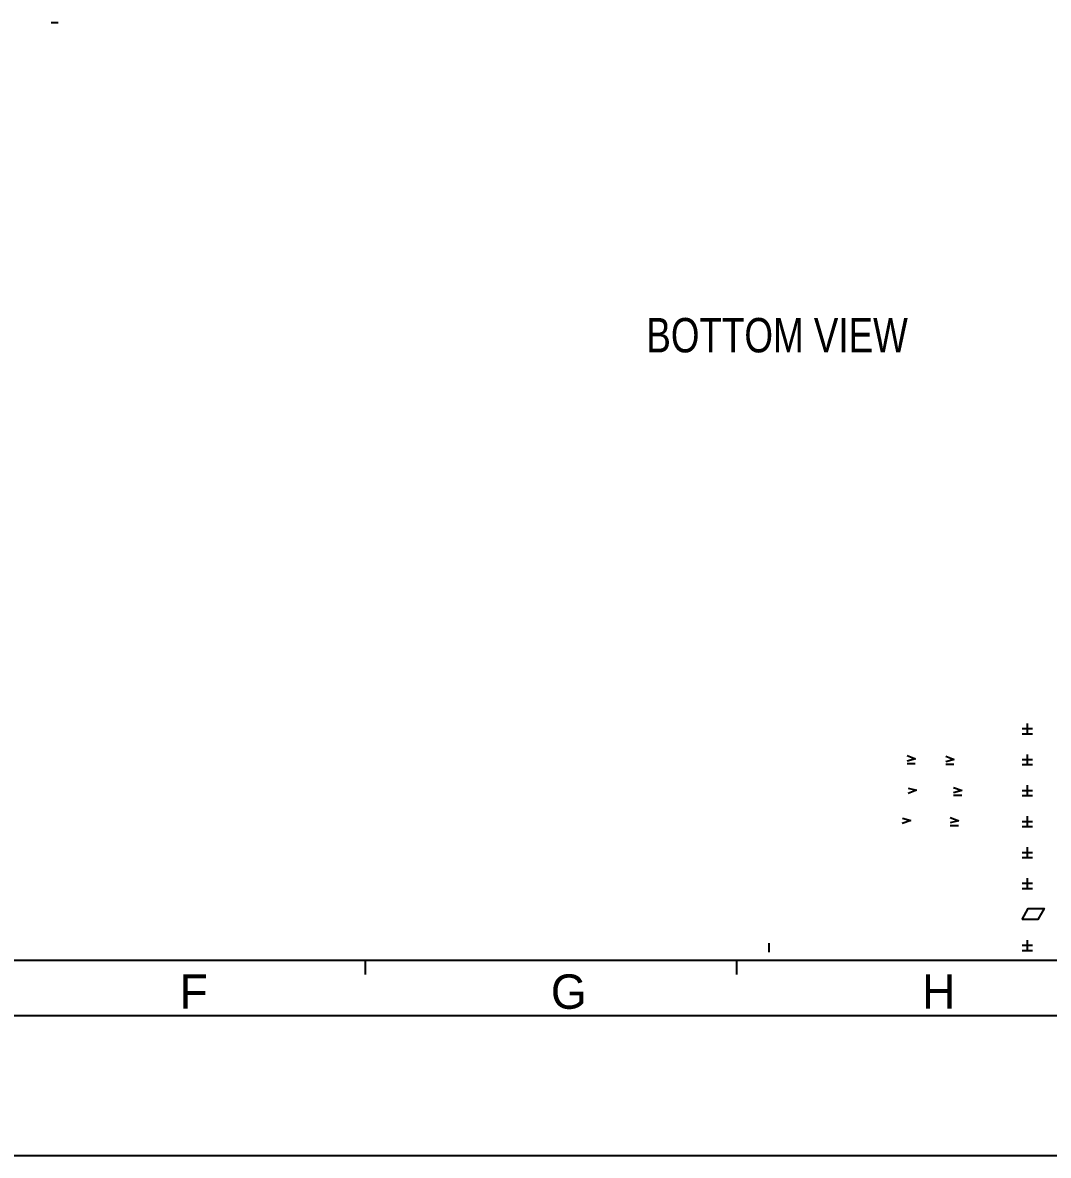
# Model space of a CAD drawing. Header units: millimetres. Extents: x 0 to 594, y 0 to 420.
# Drawn here: x 300.6 to 449.8, y 0 to 164.7 of the extents above; entities that cross this region are included whole.
import ezdxf

# ---------------------------------------------------------------- set-up
doc = ezdxf.new("R2010")
doc.units = ezdxf.units.MM
doc.header["$LTSCALE"] = 32.67
doc.layers.get('0').update_dxf_attribs({"linetype": 'CONTINUOUS'})
doc.styles.get("Standard").update_dxf_attribs({"font": 'txt', "width": 0.8})
doc.styles.add('TEXTSTYLE_2', font='txt')

# ---------------------------------------------------------------- blocks, each defined once
blk = doc.blocks.new('SYM301_BL0', base_point=(436.14, 48.55))
at = {"color": 7, "linetype": 'CONTINUOUS'}
for p, q in [((435.52, 49.12), (436.76, 48.66)), ((436.73, 48.66), (435.52, 48.34)), ((435.52, 47.98), (436.71, 47.98))]:
    blk.add_line(p, q, dxfattribs=at)
blk = doc.blocks.new('SYM301_BL1', base_point=(436.63, 52.94))
at = {"color": 7, "linetype": 'CONTINUOUS'}
for p, q in [((436.01, 53.51), (437.24, 53.05)), ((437.22, 53.05), (436.01, 52.73)), ((436.01, 52.37), (437.2, 52.37))]:
    blk.add_line(p, q, dxfattribs=at)
blk = doc.blocks.new('SYM301_BL2', base_point=(435.48, 57.45))
at = {"color": 7, "linetype": 'CONTINUOUS'}
for p, q in [((434.86, 58.02), (436.1, 57.56)), ((436.07, 57.56), (434.86, 57.24)), ((434.86, 56.88), (436.05, 56.88))]:
    blk.add_line(p, q, dxfattribs=at)
blk = doc.blocks.new('SYM001_BL3', base_point=(429.16, 48.62))
at = {"color": 7, "linetype": 'CONTINUOUS'}
for p, q in [((429.78, 48.69), (428.54, 48.23)), ((428.56, 49.01), (429.78, 48.69))]:
    blk.add_line(p, q, dxfattribs=at)
blk = doc.blocks.new('SYM001_BL4', base_point=(430, 53.01))
at = {"color": 7, "linetype": 'CONTINUOUS'}
for p, q in [((430.62, 53.08), (429.38, 52.62)), ((429.4, 53.39), (430.62, 53.08))]:
    blk.add_line(p, q, dxfattribs=at)
blk = doc.blocks.new('SYM301_BL5', base_point=(429.85, 57.55))
at = {"color": 7, "linetype": 'CONTINUOUS'}
for p, q in [((429.23, 58.12), (430.46, 57.66)), ((430.44, 57.66), (429.23, 57.34)), ((429.23, 56.97), (430.42, 56.97))]:
    blk.add_line(p, q, dxfattribs=at)

msp = doc.modelspace()

# ---------------------------------------------------------------- linework, layer by layer
at = {"color": 40, "linetype": 'CONTINUOUS'}
msp.add_line((305.74, 164.7), (304.74, 164.7), dxfattribs=at)
at = {"color": 7, "linetype": 'CONTINUOUS'}
for p, q in [((446.72, 62.81), (446.72, 61.31)), ((445.97, 62.06), (447.47, 62.06)), ((445.97, 61.31), (447.47, 61.31)), ((446.72, 58.31), (446.72, 56.81)), ((445.97, 57.56), (447.47, 57.56)), ((445.97, 56.81), (447.47, 56.81)), ((445.97, 53.06), (447.47, 53.06)), ((446.72, 53.81), (446.72, 52.31)), ((445.97, 52.31), (447.47, 52.31)), ((445.97, 48.56), (447.47, 48.56)), ((445.97, 47.81), (447.47, 47.81)), ((446.72, 49.31), (446.72, 47.81)), ((446.72, 44.81), (446.72, 43.31)), ((445.97, 44.06), (447.47, 44.06)), ((445.97, 43.31), (447.47, 43.31)), ((445.97, 39.56), (447.47, 39.56)), ((446.72, 40.31), (446.72, 38.81)), ((445.97, 38.81), (447.47, 38.81)), ((446.72, 31.31), (446.72, 29.81)), ((409.18, 29.52), (409.18, 30.87)), ((445.97, 30.56), (447.47, 30.56)), ((445.97, 29.81), (447.47, 29.81)), ((564.92, 28.31), (26.42, 28.31)), ((350.42, 28.31), (350.42, 26.31)), ((404.42, 28.31), (404.42, 26.31)), ((571.42, 20.31), (20.42, 20.31)), ((0, 0), (594, 0))]:
    msp.add_line(p, q, dxfattribs=at)
msp.add_lwpolyline([(445.97, 34.31), (446.85, 35.87), (449.16, 35.87), (448.28, 34.31), (445.97, 34.31)], dxfattribs=at)

# ---------------------------------------------------------------- block references
for name, p in [('SYM301_BL5', (429.85, 57.55)), ('SYM301_BL2', (435.48, 57.45)), ('SYM001_BL4', (430, 53.01)), ('SYM301_BL1', (436.63, 52.94)), ('SYM001_BL3', (429.16, 48.62)), ('SYM301_BL0', (436.14, 48.55))]:
    msp.add_blockref(name, p, dxfattribs=at)

# ---------------------------------------------------------------- texts
at = {"color": 7, "linetype": 'CONTINUOUS', "insert": (391.31, 121.76), "char_height": 5, "width": 44, "attachment_point": 1, "line_spacing_factor": 0.9}
msp.add_mtext('BOTTOM VIEW', dxfattribs=at)
at = {"color": 7, "linetype": 'CONTINUOUS', "char_height": 5, "width": 5, "attachment_point": 1, "line_spacing_factor": 0.9, "style": 'TEXTSTYLE_2'}
for s, insert in [('G', (377.42, 26.31)), ('F', (323.42, 26.31)), ('H', (431.42, 26.31))]:
    msp.add_mtext(s, dxfattribs=dict(at, insert=insert))

doc.saveas('drawing.dxf')
